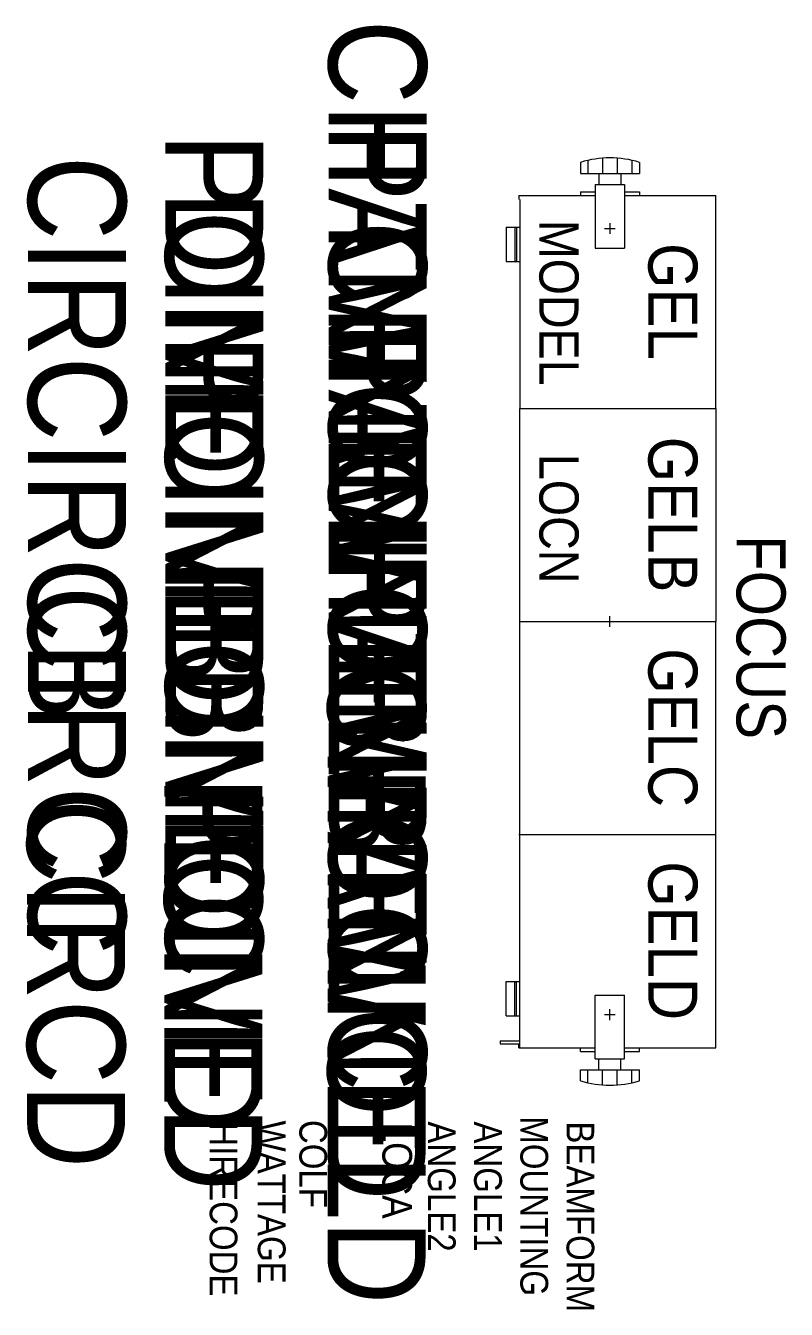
# Model space of a CAD drawing. Extents: x -596 to 180, y -811 to 500.
import ezdxf
from ezdxf.enums import TextEntityAlignment as Align

# ---------------------------------------------------------------- set-up
doc = ezdxf.new("R2010")
doc.units = 0
doc.layers.get('0').update_dxf_attribs({"linetype": 'CONTINUOUS'})
for name, color, linetype in [('CHANNEL', 3, 'CONTINUOUS'), ('CIRC', 6, 'CONTINUOUS'), ('DIMMER', 4, 'CONTINUOUS'), ('FOCUS', 2, 'CONTINUOUS'), ('GEL', 1, 'CONTINUOUS'), ('LANTERNS', 4, 'CONTINUOUS'), ('LOCATION', 7, 'CONTINUOUS'), ('MODEL', 6, 'CONTINUOUS'), ('PATCH', 5, 'CONTINUOUS'), ('PATCH2', 5, 'CONTINUOUS')]:
    doc.layers.add(name, color=color, linetype=linetype)

msp = doc.modelspace()

# ---------------------------------------------------------------- linework, layer by layer
for p, q in [((-30, 360), (-30, 348.8)), ((-22.5, 362), (-22.5, 348.8)), ((-7.5, 364.3), (-7.5, 348.8)), ((7.4, 364.3), (7.4, 348.8)), ((22.5, 362), (22.5, 348.8)), ((30, 360), (30, 348.8)), ((-30, 348.8), (30, 348.8)), ((-11.2, 348.8), (-11.2, 337.5)), ((11.2, 348.8), (11.2, 337.5)), ((-30, 330), (-15, 330)), ((-30, 330), (-30, 326.2)), ((-15, 337.5), (-15, 272.5)), ((-15, 337.5), (15, 337.5)), ((15, 337.5), (15, 272.5)), ((15, 330), (30, 330)), ((30, 330), (30, 326.2)), ((-93, 326.2), (-15, 326.2)), ((-93, 326.2), (-93, 322.2)), ((-92, 322.2), (-92, 108.8)), ((15, 326.2), (108, 326.2)), ((80, 326.2), (108, 326.2)), ((80, 326.2), (80, 326.2)), ((108, 108.8), (108, 326.2)), ((108, 326.2), (108, 326.2)), ((-106, 293.8), (-106, 258.8)), ((-106, 293.8), (-92, 293.8)), ((-97, 293.8), (-97, 258.8)), ((-95.5, 293.8), (-95.5, 258.8)), ((-5.5, 292.5), (5.5, 292.5)), ((0, 298), (0, 287)), ((-15, 272.5), (15, 272.5)), ((-106, 258.8), (-92, 258.8)), ((-92, -543.8), (-92, 108.8)), ((-92, 108.8), (108, 108.8)), ((108, 108.8), (108, -108.8)), ((0, -114.2), (0, -103.2)), ((-92, -108.8), (108, -108.8)), ((-5.5, -108.8), (5.5, -108.8)), ((108, -543.8), (108, -108.8)), ((-93, -326.2), (-15, -326.2)), ((-15, -326.2), (108, -326.2)), ((-106, -511.2), (-106, -476.2)), ((-106, -476.2), (-92, -476.2)), ((-97, -511.2), (-97, -476.2)), ((-95.5, -511.2), (-95.5, -476.2)), ((-15, -555), (-15, -490)), ((-15, -490), (15, -490)), ((15, -555), (15, -490)), ((-5.5, -510), (5.5, -510)), ((0, -515.5), (0, -504.5)), ((-106, -511.2), (-92, -511.2)), ((-112, -536.8), (-92, -536.8)), ((-112, -536.8), (-112, -539.8)), ((-112, -539.8), (-92, -539.8)), ((-93, -543.8), (-93, -539.8)), ((-93, -543.8), (-15, -543.8)), ((-30, -547.5), (-30, -543.8)), ((-30, -547.5), (-15, -547.5)), ((15, -543.8), (108, -543.8)), ((15, -547.5), (30, -547.5)), ((30, -547.5), (30, -543.8)), ((-15, -555), (15, -555)), ((-11.2, -566.2), (-11.2, -555)), ((11.2, -566.2), (11.2, -555)), ((-30, -566.3), (30, -566.3)), ((-30, -577.5), (-30, -566.3)), ((-22.5, -579.5), (-22.5, -566.3)), ((-7.5, -581.8), (-7.5, -566.3)), ((7.4, -581.8), (7.4, -566.3)), ((22.5, -579.5), (22.5, -566.3)), ((30, -577.5), (30, -566.3))]:
    msp.add_line(p, q)
for centre, start, end in [((0, 264), 72.6418, 107.3582), ((0, -481.5), 252.6418, 287.3582)]:
    msp.add_arc(centre, 100.6, start, end)
msp.add_point((0, -108.8))

# ---------------------------------------------------------------- texts
at = {"layer": 'CHANNEL', "width": 0.89}
for tag, p in [('CHANNEL', (-287.1, 221.2)), ('CHANNELB', (-287.1, -23.8)), ('CHANNELC', (-287.1, -260.8)), ('CHANNELD', (-288.1, -478.3))]:
    msp.add_attdef(tag, text='', height=100, rotation=270, dxfattribs=at).set_placement(p, align=Align.CENTER)
at = {"layer": 'CIRC', "width": 0.89}
for tag, p in [('CIRC', (-593.7, 221.2)), ('CIRCB', (-593.7, -23.8)), ('CIRCC', (-593.7, -260.8)), ('CIRCD', (-594.7, -478.3))]:
    msp.add_attdef(tag, text='', height=100, rotation=270, dxfattribs=at).set_placement(p, align=Align.CENTER)
at = {"layer": 'DIMMER', "width": 0.89}
for tag, p in [('DIM', (-453.7, 222.1)), ('DIMB', (-453.7, -23)), ('DIMC', (-453.7, -259.9)), ('DIMD', (-454.7, -477.4))]:
    msp.add_attdef(tag, text='', height=100, rotation=270, dxfattribs=at).set_placement(p, align=Align.CENTER)
at = {"layer": 'FOCUS', "color": 30, "width": 0.89}
msp.add_attdef('FOCUS', text='', height=50, rotation=270, dxfattribs=at).set_placement((129.2, -124.6), align=Align.CENTER)
at = {"layer": 'GEL', "width": 0.89}
for tag, p in [('GEL', (39.2, 218)), ('GELB', (39.2, 0.5)), ('GELC', (39.2, -217)), ('GELD', (39.2, -434.5))]:
    msp.add_attdef(tag, text='', height=50, rotation=270, dxfattribs=at).set_placement(p, align=Align.CENTER)
at = {"layer": 'LANTERNS', "color": 0, "width": 0.89, "flags": 1}
for tag, p, s, height in [('HIRECODE', (-408.4, -619.9), '', 28.3), ('WATTAGE', (-359.3, -618.1, 0), '1000', 28.3), ('COLF', (-316.9, -617.5), '3', 28.3), ('LOCA', (-232.2, -620.1), '', 30.3), ('ANGLE2', (-185.8, -619), '180', 28.3), ('ANGLE1', (-138.6, -619), '0', 28.3), ('MOUNTING', (-91.4, -613.8), 'STANDARD HOOK CLAMP X 2', 28.305), ('BEAMFORM', (-44.3, -619), 'ASYMETRIC', 28.3)]:
    msp.add_attdef(tag, p, s, height=height, rotation=270, dxfattribs=at)
at = {"layer": 'LOCATION', "width": 0.89}
msp.add_attdef('LOCN', text='', height=40, rotation=270, dxfattribs=at).set_placement((-72, -3.7), align=Align.CENTER)
at = {"layer": 'MODEL', "width": 0.89}
msp.add_attdef('MODEL', text='Coda 3', height=40, rotation=270, dxfattribs=at).set_placement((-52, 216.7), align=Align.MIDDLE)
at = {"layer": 'PATCH', "width": 0.89}
for tag, p in [('PONE', (-453.8, 221.2)), ('PONEB', (-453.8, -23.8)), ('PONEC', (-453.8, -260.8)), ('PONED', (-454.8, -478.3))]:
    msp.add_attdef(tag, text='', height=100, rotation=270, dxfattribs=at).set_placement(p, align=Align.CENTER)
at = {"layer": 'PATCH2', "width": 0.89}
for tag, p in [('PTWO', (-287.1, 221.2)), ('PTWOB', (-287.1, -23.8)), ('PTWOC', (-287.1, -260.8)), ('PTWOD', (-288.1, -478.3))]:
    msp.add_attdef(tag, text='', height=100, rotation=270, dxfattribs=at).set_placement(p, align=Align.CENTER)

doc.saveas('drawing.dxf')
